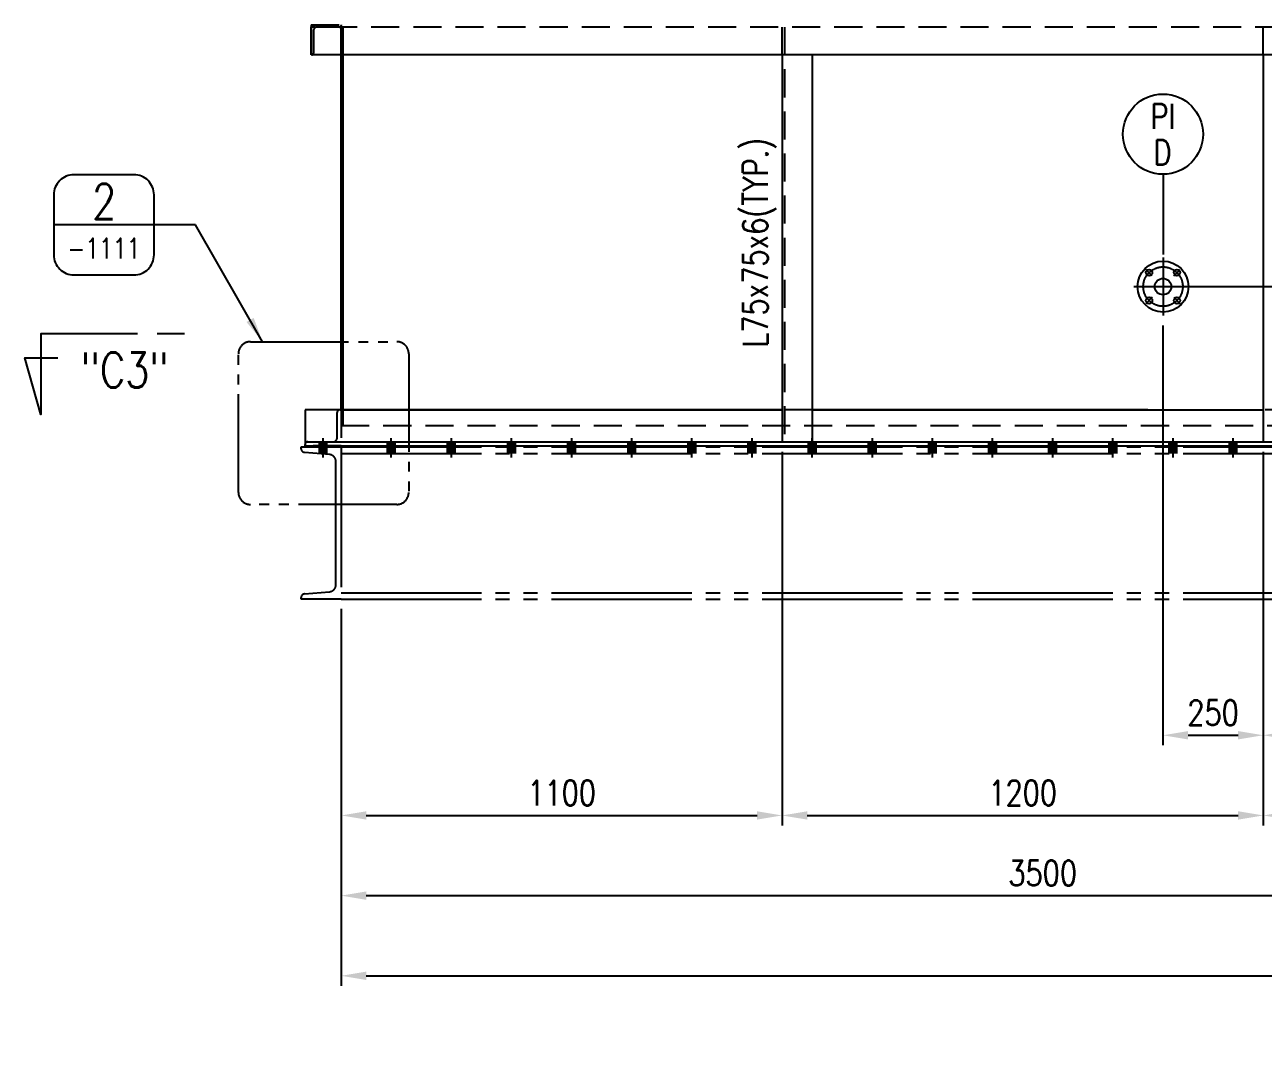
# Model space of a CAD drawing. Header units: millimetres. Extents: x 0 to 134087, y -49114 to 20834.
# Drawn here: x 54188 to 57277, y -41612 to -39022 of the extents above; entities that cross this region are included whole.
import ezdxf
from ezdxf.enums import TextEntityAlignment as Align

# ---------------------------------------------------------------- set-up
doc = ezdxf.new("R2010")
doc.units = ezdxf.units.MM
doc.header["$LTSCALE"] = 35
for name, pattern in [('JNK-CENTER', [34, 30, -1.5, 1, -1.5]), ('JNK-HIDDEN', [3, 2, -1]), ('JNK-PHANTOM', [15, 10, -1, 1, -1, 1, -1]), ('PH2', [15, 10, -1, 1, -1, 1, -1])]:
    doc.linetypes.add(name, pattern=pattern)
for name, color, linetype in [('CEN-R', 1, 'JNK-CENTER'), ('CON-C', 4, 'Continuous'), ('CON-G', 3, 'Continuous'), ('CON-W', 7, 'Continuous'), ('CON-Y', 2, 'Continuous'), ('det', 2, 'PH2'), ('Dim-W', 7, 'Continuous'), ('HID-Y', 2, 'JNK-HIDDEN'), ('PHA-M', 6, 'JNK-PHANTOM'), ('STL-OBJT', 7, 'Continuous'), ('TXTD-Y', 2, 'Continuous'), ('TXTN-G', 3, 'Continuous'), ('TXTT-C', 4, 'Continuous')]:
    doc.layers.add(name, color=color, linetype=linetype)
doc.styles.add('SIMPLEX', font='simplex.shx', dxfattribs={"width": 0.8})
doc.dimstyles.new('DIM25', dxfattribs={"dimscale": 25, "dimtxt": 2.5, "dimasz": 2.5, "dimexe": 1, "dimexo": 1, "dimgap": 1, "dimtad": 1, "dimdec": 1, "dimdsep": 46, "dimtxsty": 'SIMPLEX', "dimcen": 0, "dimclrt": 2, "dimazin": 2, "dimtfac": 1, "dimtdec": 1, "dimtix": 1, "dimtmove": 2, "dimatfit": 0, "dimfxl": 0.18, "dimtolj": 1, "dimtzin": 0, "dimarcsym": 0})

# ---------------------------------------------------------------- blocks, each defined once
blk = doc.blocks.new('N-FLG 1.50 150 WNRF')
at = {"layer": 'CEN-R'}
for p, q in [((0, 72.4), (0, -72.4)), ((-26.7, 26.7), (-42.9, 42.9)), ((26.7, 26.7), (42.9, 42.9)), ((-72.4, 0), (72.4, 0)), ((-26.7, -26.7), (-42.9, -42.9)), ((26.7, -26.7), (42.9, -42.9))]:
    blk.add_line(p, q, dxfattribs=at)
blk.add_circle((0, 0), 49.2, dxfattribs=at)
at = {"layer": 'CON-G'}
for centre, radius in [((0, 0), 63.5), ((-34.8, 34.8), 8), ((34.8, 34.8), 8), ((0, 0), 20.4), ((-34.8, -34.8), 8), ((34.8, -34.8), 8)]:
    blk.add_circle(centre, radius, dxfattribs=at)
blk = doc.blocks.new('*D2564')
at = {"layer": 'DEFPOINTS', "color": 0, "transparency": 16777216}
for p in [(57027.1, -39747.7), (57277.1, -40062.2), (57277.1, -40794.3)]:
    blk.add_point(p, dxfattribs=at)
at = {"layer": 'Dim-W', "color": 0, "lineweight": -2, "transparency": 16777216}
for p, q in [((57027.1, -39772.7), (57027.1, -40819.3)), ((57277.1, -40087.2), (57277.1, -40819.3)), ((57089.6, -40794.3), (57214.6, -40794.3))]:
    blk.add_line(p, q, dxfattribs=at)
at = {"layer": 'Dim-W', "color": 0, "transparency": 16777216}
for points in [[(57089.6, -40783.9), (57089.6, -40804.7), (57027.1, -40794.3)], [(57214.6, -40783.9), (57214.6, -40804.7), (57277.1, -40794.3)]]:
    blk.add_solid(points, dxfattribs=at)
at = {"layer": 'Dim-W', "color": 2, "transparency": 16777216, "insert": (57152.1, -40738), "char_height": 62.5, "attachment_point": 5, "style": 'SIMPLEX', "bg_fill": 3, "box_fill_scale": 1.1, "bg_fill_color": 256, "bg_fill_true_color": 13158600, "bg_fill_transparency": 0}
blk.add_mtext('\\A1;250', dxfattribs=at)
blk = doc.blocks.new('*D2565')
at = {"layer": 'DEFPOINTS', "color": 0, "transparency": 16777216}
for p in [(57727.1, -39707), (57277.1, -40794.3), (57727.1, -40794.3)]:
    blk.add_point(p, dxfattribs=at)
at = {"layer": 'Dim-W', "color": 0, "lineweight": -2, "transparency": 16777216}
for p, q in [((57727.1, -39732), (57727.1, -40819.3)), ((57339.6, -40794.3), (57664.6, -40794.3))]:
    blk.add_line(p, q, dxfattribs=at)
at = {"layer": 'Dim-W', "color": 0, "transparency": 16777216}
for points in [[(57339.6, -40783.9), (57339.6, -40804.7), (57277.1, -40794.3)], [(57664.6, -40783.9), (57664.6, -40804.7), (57727.1, -40794.3)]]:
    blk.add_solid(points, dxfattribs=at)
at = {"layer": 'Dim-W', "color": 2, "transparency": 16777216, "insert": (57502.1, -40738), "char_height": 62.5, "attachment_point": 5, "style": 'SIMPLEX', "bg_fill": 3, "box_fill_scale": 1.1, "bg_fill_color": 256, "bg_fill_true_color": 13158600, "bg_fill_transparency": 0}
blk.add_mtext('\\A1;450', dxfattribs=at)
blk = doc.blocks.new('det-tag')
at = {"layer": 'CON-Y'}
blk.add_line((5, 0), (-5, 0), dxfattribs=at)
blk.add_lwpolyline([(-3, -5), (3, -5, 0.414214), (5, -3), (5, 3, 0.414214), (3, 5), (-3, 5, 0.414214), (-5, 3), (-5, -3, 0.414214)], format="xyb", close=True, dxfattribs=at)
at = {"layer": 'CON-G', "style": 'SIMPLEX', "width": 0.8}
blk.add_attdef('TAG', text='', height=3.5, dxfattribs=at).set_placement((0.02, 0.58), align=Align.CENTER)
at = {"layer": 'CON-Y', "style": 'SIMPLEX', "width": 0.8}
blk.add_attdef('-8888', text='', height=2, dxfattribs=at).set_placement((0, -3.34), align=Align.CENTER)
blk = doc.blocks.new('*D2569')
at = {"layer": 'DEFPOINTS', "color": 0, "transparency": 16777216}
for p in [(56077.1, -40062.2), (54977.1, -40455.2), (56077.1, -40994.3)]:
    blk.add_point(p, dxfattribs=at)
at = {"layer": 'Dim-W', "color": 0, "lineweight": -2, "transparency": 16777216}
for p, q in [((56077.1, -40087.2), (56077.1, -41019.3)), ((54977.1, -40480.2), (54977.1, -41019.3)), ((55039.6, -40994.3), (56014.6, -40994.3))]:
    blk.add_line(p, q, dxfattribs=at)
at = {"layer": 'Dim-W', "color": 0, "transparency": 16777216}
for points in [[(55039.6, -40983.9), (55039.6, -41004.7), (54977.1, -40994.3)], [(56014.6, -40983.9), (56014.6, -41004.7), (56077.1, -40994.3)]]:
    blk.add_solid(points, dxfattribs=at)
at = {"layer": 'Dim-W', "color": 2, "transparency": 16777216, "insert": (55527.1, -40938), "char_height": 62.5, "attachment_point": 5, "style": 'SIMPLEX', "bg_fill": 3, "box_fill_scale": 1.1, "bg_fill_color": 256, "bg_fill_true_color": 13158600, "bg_fill_transparency": 0}
blk.add_mtext('\\A1;1100', dxfattribs=at)
blk = doc.blocks.new('*D2570')
at = {"layer": 'DEFPOINTS', "color": 0, "transparency": 16777216}
for p in [(56077.1, -40062.2), (57277.1, -40062.2), (57277.1, -40994.3)]:
    blk.add_point(p, dxfattribs=at)
at = {"layer": 'Dim-W', "color": 0, "lineweight": -2, "transparency": 16777216}
for p, q in [((56077.1, -40087.2), (56077.1, -41019.3)), ((57277.1, -40087.2), (57277.1, -41019.3)), ((56139.6, -40994.3), (57214.6, -40994.3))]:
    blk.add_line(p, q, dxfattribs=at)
at = {"layer": 'Dim-W', "color": 0, "transparency": 16777216}
for points in [[(56139.6, -40983.9), (56139.6, -41004.7), (56077.1, -40994.3)], [(57214.6, -40983.9), (57214.6, -41004.7), (57277.1, -40994.3)]]:
    blk.add_solid(points, dxfattribs=at)
at = {"layer": 'Dim-W', "color": 2, "transparency": 16777216, "insert": (56677.1, -40938), "char_height": 62.5, "attachment_point": 5, "style": 'SIMPLEX', "bg_fill": 3, "box_fill_scale": 1.1, "bg_fill_color": 256, "bg_fill_true_color": 13158600, "bg_fill_transparency": 0}
blk.add_mtext('\\A1;1200', dxfattribs=at)
blk = doc.blocks.new('*D2571')
at = {"layer": 'DEFPOINTS', "color": 0, "transparency": 16777216}
for p in [(57277.1, -40062.2), (58477.1, -40555.2), (58477.1, -40994.3)]:
    blk.add_point(p, dxfattribs=at)
at = {"layer": 'Dim-W', "color": 0, "lineweight": -2, "transparency": 16777216}
for p, q in [((57277.1, -40087.2), (57277.1, -41019.3)), ((58477.1, -40580.2), (58477.1, -41019.3)), ((57339.6, -40994.3), (58414.6, -40994.3))]:
    blk.add_line(p, q, dxfattribs=at)
at = {"layer": 'Dim-W', "color": 0, "transparency": 16777216}
for points in [[(57339.6, -40983.9), (57339.6, -41004.7), (57277.1, -40994.3)], [(58414.6, -40983.9), (58414.6, -41004.7), (58477.1, -40994.3)]]:
    blk.add_solid(points, dxfattribs=at)
at = {"layer": 'Dim-W', "color": 2, "transparency": 16777216, "insert": (57877.1, -40938), "char_height": 62.5, "attachment_point": 5, "style": 'SIMPLEX', "bg_fill": 3, "box_fill_scale": 1.1, "bg_fill_color": 256, "bg_fill_true_color": 13158600, "bg_fill_transparency": 0}
blk.add_mtext('\\A1;1200', dxfattribs=at)
blk = doc.blocks.new('*D2575')
at = {"layer": 'DEFPOINTS', "color": 0, "transparency": 16777216}
for p in [(54977.1, -40455.2), (58477.1, -40555.2), (58477.1, -41194.3)]:
    blk.add_point(p, dxfattribs=at)
at = {"layer": 'Dim-W', "color": 0, "lineweight": -2, "transparency": 16777216}
for p, q in [((54977.1, -40480.2), (54977.1, -41219.3)), ((58477.1, -40580.2), (58477.1, -41219.3)), ((55039.6, -41194.3), (58414.6, -41194.3))]:
    blk.add_line(p, q, dxfattribs=at)
at = {"layer": 'Dim-W', "color": 0, "transparency": 16777216}
for points in [[(55039.6, -41183.9), (55039.6, -41204.7), (54977.1, -41194.3)], [(58414.6, -41183.9), (58414.6, -41204.7), (58477.1, -41194.3)]]:
    blk.add_solid(points, dxfattribs=at)
at = {"layer": 'Dim-W', "color": 2, "transparency": 16777216, "insert": (56727.1, -41138), "char_height": 62.5, "attachment_point": 5, "style": 'SIMPLEX', "bg_fill": 3, "box_fill_scale": 1.1, "bg_fill_color": 256, "bg_fill_true_color": 13158600, "bg_fill_transparency": 0}
blk.add_mtext('\\A1;3500', dxfattribs=at)
blk = doc.blocks.new('*D2645')
at = {"layer": 'DEFPOINTS', "color": 0, "transparency": 16777216}
for p in [(54977.1, -40454.1), (61977.1, -40453.3), (61977.1, -41394.3)]:
    blk.add_point(p, dxfattribs=at)
at = {"layer": 'Dim-W', "color": 0, "lineweight": -2, "transparency": 16777216}
for p, q in [((54977.1, -40479.1), (54977.1, -41419.3)), ((61977.1, -40478.3), (61977.1, -41419.3)), ((55039.6, -41394.3), (61914.6, -41394.3))]:
    blk.add_line(p, q, dxfattribs=at)
at = {"layer": 'Dim-W', "color": 0, "transparency": 16777216}
for points in [[(55039.6, -41383.9), (55039.6, -41404.7), (54977.1, -41394.3)], [(61914.6, -41383.9), (61914.6, -41404.7), (61977.1, -41394.3)]]:
    blk.add_solid(points, dxfattribs=at)
at = {"layer": 'Dim-W', "color": 2, "transparency": 16777216, "char_height": 62.5, "attachment_point": 5, "style": 'SIMPLEX'}
for s, insert in [('\\A1;7000', (58477.1, -41338)), ('\\A1;(O/O CASING PL.)', (58477.1, -41466.9))]:
    blk.add_mtext(s, dxfattribs=dict(at, insert=insert))
blk = doc.blocks.new('SECMARK2')
at = {"layer": 'TXTT-C'}
blk.add_line((0, 0), (-2.72, 0), dxfattribs=at)
blk.add_lwpolyline([(-4.67, 0), (-14.32, 0), (-14.32, 8.05), (-15.93, 2.38), (-12.63, 2.38)], dxfattribs=at)
at = {"layer": 'TXTT-C', "style": 'SIMPLEX', "width": 1.17}
blk.add_attdef('TAG', text='', height=3.5, dxfattribs=at).set_placement((-7.82, 1.36), align=Align.CENTER)
blk = doc.blocks.new('inst-tag')
at = {"layer": 'CON-Y'}
blk.add_circle((0, 0), 4, dxfattribs=at)
at = {"layer": 'CON-Y', "style": 'SIMPLEX', "width": 0.8}
for tag, p in [("Q'TY", (1.74, 3.92)), ('LOCATION', (1.74, -5.56))]:
    blk.add_attdef(tag, p, '', height=1.5, dxfattribs=at)
blk.add_attdef('TAG', text='', height=2.5, dxfattribs=at).set_placement((-0.02, 0.52), align=Align.CENTER)
blk.add_attdef('0000', text='', height=2.5, dxfattribs=at).set_placement((-0.06, -3.82), align=Align.BOTTOM_CENTER)

msp = doc.modelspace()

# ---------------------------------------------------------------- hatches: boundary and pattern name
at = {"layer": 'Dim-W'}
h = msp.add_hatch(color=256, dxfattribs=at)
h.paths.add_polyline_path([(54932.1409, -40062.2481), (54922.6409, -40062.2481), (54922.6409, -40072.2481), (54932.1409, -40072.2481)])
h.paths.add_polyline_path([(54941.6409, -40062.2481), (54932.1409, -40062.2481), (54932.1409, -40072.2481), (54941.6409, -40072.2481)])
h.paths.add_polyline_path([(54932.1409, -40075.2481), (54922.6409, -40075.2481), (54922.6409, -40091.9231), (54932.1409, -40092.7542)])
h.paths.add_polyline_path([(54941.6409, -40075.2481), (54932.1409, -40075.2481), (54932.1409, -40092.7542), (54941.6409, -40093.5854)])

# ---------------------------------------------------------------- linework, layer by layer
at = {"layer": 'CEN-R', "ltscale": 0.8}
msp.add_line((57099.5475, -39675.2481), (59050.1409, -39675.2481), dxfattribs=at)
at = {"layer": 'CEN-R'}
msp.add_line((54932.1409, -40101.2481), (54932.1409, -40053.2481), dxfattribs=at)
at = {"layer": 'CON-G'}
for p, q in [((54902.1409, -39022.2481), (54902.1409, -39097.2481)), ((62052.1409, -39097.2481), (54902.1409, -39097.2481)), ((54977.1409, -39982.2481), (54977.1409, -39097.2481)), ((54982.1409, -39982.2481), (54982.1409, -39097.2481)), ((56077.1409, -39097.2481), (56077.1409, -40062.2481)), ((56152.1409, -39097.2481), (56152.1409, -40062.2481)), ((57277.1409, -39097.2481), (57277.1409, -40062.2481)), ((56077.1409, -39982.2481), (54887.1409, -39982.2481)), ((54887.1409, -39982.2481), (54887.1409, -40072.2481)), ((54977.1409, -39982.2481), (56077.1409, -39982.2481)), ((56152.1409, -39982.2481), (57277.1409, -39982.2481)), ((56989.1409, -39982.2481), (56152.1409, -39982.2481)), ((54887.1409, -40062.2481), (62067.1409, -40062.2481)), ((54887.1409, -40072.2481), (62067.1409, -40072.2481))]:
    msp.add_line(p, q, dxfattribs=at)
at = {"layer": 'det', "ltscale": 0.7}
msp.add_lwpolyline([(54750.7678, -39812.6653), (55115.6826, -39812.6653, -0.414213562), (55145.6826, -39842.6653), (55145.6826, -40188.5995, -0.414213562), (55115.6826, -40218.5995), (54750.7678, -40218.5995, -0.414213562), (54720.7678, -40188.5995), (54720.7678, -39842.6653, -0.414213562)], format="xyb", close=True, dxfattribs=at)
at = {"layer": 'Dim-W'}
msp.add_line((57027.1409, -39395.1751), (57027.1409, -39594.9379), dxfattribs=at)
at = {"layer": 'HID-Y'}
for p, q in [((62052.1409, -39028.2481), (54902.1409, -39028.2481)), ((54977.1409, -39097.2481), (54977.1409, -39022.2481)), ((54982.1409, -39097.2481), (54982.1409, -39022.2481)), ((56077.1409, -39097.2481), (56077.1409, -39028.2481)), ((56083.1409, -39028.2481), (56083.1409, -40062.2481)), ((57277.1409, -39097.2481), (57277.1409, -39028.2481)), ((54982.1409, -40022.2481), (54982.1409, -39982.2481)), ((56152.1409, -39982.2481), (56077.1409, -39982.2481)), ((57352.1409, -39982.2481), (57277.1409, -39982.2481)), ((61977.1409, -40022.2481), (54977.1409, -40022.2481)), ((54922.6409, -40072.2481), (54922.6409, -40062.2481)), ((54941.6409, -40072.2481), (54941.6409, -40062.2481)), ((54922.6409, -40091.9231), (54922.6409, -40075.2481)), ((54941.6409, -40093.5854), (54941.6409, -40075.2481))]:
    msp.add_line(p, q, dxfattribs=at)
for points in [[(54902.1409, -39022.2481), (54977.1409, -39022.2481), (54977.1409, -39024.2481, -0.414213562), (54973.1409, -39028.2481), (54916.6409, -39028.2481, 0.414213562), (54908.1409, -39036.7481), (54908.1409, -39093.2481, -0.414213562), (54904.1409, -39097.2481), (54902.1409, -39097.2481)], [(54977.1409, -40072.2481), (54887.1409, -40072.2481), (54887.1409, -40069.2481, -0.414213562), (54894.1409, -40062.2481), (54957.1409, -40062.2481, 0.414213562), (54967.1409, -40052.2481), (54967.1409, -39989.2481, -0.414213562), (54974.1409, -39982.2481), (54977.1409, -39982.2481)]]:
    msp.add_lwpolyline(points, format="xyb", close=True, dxfattribs=at)
at = {"layer": 'PHA-M'}
for p, q in [((54977.1409, -40075.2481), (61977.1409, -40075.2481)), ((54977.1409, -40091.7481), (61977.1409, -40091.7481)), ((54977.1409, -40438.7481), (61977.1409, -40438.7481)), ((54977.1409, -40455.2481), (61977.1409, -40455.2481))]:
    msp.add_line(p, q, dxfattribs=at)
msp.add_lwpolyline([(54977.1409, -40075.2481), (54977.1409, -40455.2481), (54877.1409, -40455.2481), (54877.1409, -40450.8009, -0.388878732), (54885.3565, -40441.8351), (54947.7097, -40436.3799, 0.388878732), (54964.1409, -40418.4484), (54964.1409, -40112.0478, 0.388878732), (54947.7097, -40094.1163), (54885.3565, -40088.6611, -0.388878732), (54877.1409, -40079.6954), (54877.1409, -40075.2481)], format="xyb", close=True, dxfattribs=at)

# ---------------------------------------------------------------- block references
at = {"layer": 'CON-G', "xscale": 25, "yscale": 25, "zscale": 25}
msp.add_blockref('inst-tag', (57027.1409, -39295.1751), dxfattribs=at).add_auto_attribs({'TAG': 'PI', '0000': ' D '})
at = {"layer": 'CON-G'}
msp.add_blockref('N-FLG 1.50 150 WNRF', (57027.1409, -39675.2481), dxfattribs=at)
at = {"layer": 'CON-W'}
ref = msp.add_blockref('SECMARK2', (54586.1806, -39793.2867), dxfattribs=dict(at, xscale=-25, yscale=25, zscale=25, rotation=180))
ref.add_attrib('TAG', '"C3"', (54327.579, -39926.9534), dxfattribs={"layer": 'CON-C', "height": 87.5, "style": 'SIMPLEX', "width": 0.8})
at = {"layer": 'det', "ltscale": 0.7}
ref = msp.add_blockref('det-tag', (54385.2575, -39521.3202), dxfattribs=dict(at, xscale=25, yscale=25, zscale=25))
ref.add_attrib('TAG', '2', dxfattribs={"layer": 'TXTN-G', "height": 87.5, "style": 'SIMPLEX', "width": 0.8}).set_placement((54385.8408, -39506.8202), align=Align.CENTER)
ref.add_attrib('-8888', '-1111', dxfattribs={"layer": 'TXTD-Y', "height": 50, "style": 'SIMPLEX', "width": 0.8}).set_placement((54385.2575, -39604.8202), align=Align.CENTER)

# ---------------------------------------------------------------- texts
at = {"layer": 'CON-Y', "style": 'SIMPLEX', "width": 0.8}
msp.add_text('L75x75x6(TYP.)', height=62.5, rotation=90, dxfattribs=at).set_placement((56041.1954, -39826.7829))

# ---------------------------------------------------------------- leaders
at = {"layer": 'STL-OBJT'}
msp.add_leader([(54781.0622, -39812.6653), (54613.5479, -39521.3202), (54510.2575, -39521.3202)], dimstyle='DIM25', dxfattribs=at)

# ---------------------------------------------------------------- next in the draw order: dimensions: what is measured, and where the dimension line sits
at = {"layer": 'Dim-W'}
dim = msp.add_linear_dim(base=(57277.1409, -40794.2964), p1=(57027.1409, -39747.6548), p2=(57277.1409, -40062.2481), dimstyle='DIM25', override={"dimdec": 0, "dimtdec": 0, "dimtix": 0, "dimtmove": 0, "dimatfit": 2, "dimtfill": 1}, dxfattribs=at)
dim.commit()
dim.dimension.update_dxf_attribs({"geometry": '*D2564', "text_midpoint": (57152.1409, -40738.0464)})
dim = msp.add_linear_dim(base=(56077.1409, -40994.2964), p1=(54977.1409, -40455.2481), p2=(56077.1409, -40062.2481), dimstyle='DIM25', override={"dimdec": 0, "dimtdec": 0, "dimtix": 0, "dimtmove": 0, "dimatfit": 2, "dimtfill": 1}, dxfattribs=at)
dim.commit()
dim.dimension.update_dxf_attribs({"geometry": '*D2569', "text_midpoint": (55527.1409, -40994.2964), "dimtype": 160})

# ---------------------------------------------------------------- next in the draw order: hatches: boundary and pattern name
h = msp.add_hatch(color=256, dxfattribs=at)
h.paths.add_polyline_path([(55102.1409, -40062.2481), (55092.6409, -40062.2481), (55092.6409, -40072.2481), (55102.1409, -40072.2481)])
h.paths.add_polyline_path([(55111.6409, -40062.2481), (55102.1409, -40062.2481), (55102.1409, -40072.2481), (55111.6409, -40072.2481)])
h.paths.add_polyline_path([(55102.1409, -40075.2481), (55092.6409, -40075.2481), (55092.6409, -40091.7481), (55102.1409, -40091.7481)])
h.paths.add_polyline_path([(55111.6409, -40075.2481), (55102.1409, -40075.2481), (55102.1409, -40091.7481), (55111.6409, -40091.7481)])
h = msp.add_hatch(color=256, dxfattribs=at)
h.paths.add_polyline_path([(55252.1409, -40062.2481), (55242.6409, -40062.2481), (55242.6409, -40072.2481), (55252.1409, -40072.2481)])
h.paths.add_polyline_path([(55261.6409, -40062.2481), (55252.1409, -40062.2481), (55252.1409, -40072.2481), (55261.6409, -40072.2481)])
h.paths.add_polyline_path([(55252.1409, -40075.2481), (55242.6409, -40075.2481), (55242.6409, -40091.7481), (55252.1409, -40091.7481)])
h.paths.add_polyline_path([(55261.6409, -40075.2481), (55252.1409, -40075.2481), (55252.1409, -40091.7481), (55261.6409, -40091.7481)])
h = msp.add_hatch(color=256, dxfattribs=at)
h.paths.add_polyline_path([(55402.1409, -40062.2481), (55392.6409, -40062.2481), (55392.6409, -40072.2481), (55402.1409, -40072.2481)])
h.paths.add_polyline_path([(55411.6409, -40062.2481), (55402.1409, -40062.2481), (55402.1409, -40072.2481), (55411.6409, -40072.2481)])
h.paths.add_polyline_path([(55402.1409, -40075.2481), (55392.6409, -40075.2481), (55392.6409, -40091.7481), (55402.1409, -40091.7481)])
h.paths.add_polyline_path([(55411.6409, -40075.2481), (55402.1409, -40075.2481), (55402.1409, -40091.7481), (55411.6409, -40091.7481)])
h = msp.add_hatch(color=256, dxfattribs=at)
h.paths.add_polyline_path([(55552.1409, -40062.2481), (55542.6409, -40062.2481), (55542.6409, -40072.2481), (55552.1409, -40072.2481)])
h.paths.add_polyline_path([(55561.6409, -40062.2481), (55552.1409, -40062.2481), (55552.1409, -40072.2481), (55561.6409, -40072.2481)])
h.paths.add_polyline_path([(55552.1409, -40075.2481), (55542.6409, -40075.2481), (55542.6409, -40091.7481), (55552.1409, -40091.7481)])
h.paths.add_polyline_path([(55561.6409, -40075.2481), (55552.1409, -40075.2481), (55552.1409, -40091.7481), (55561.6409, -40091.7481)])
h = msp.add_hatch(color=256, dxfattribs=at)
h.paths.add_polyline_path([(55702.1409, -40062.2481), (55692.6409, -40062.2481), (55692.6409, -40072.2481), (55702.1409, -40072.2481)])
h.paths.add_polyline_path([(55711.6409, -40062.2481), (55702.1409, -40062.2481), (55702.1409, -40072.2481), (55711.6409, -40072.2481)])
h.paths.add_polyline_path([(55702.1409, -40075.2481), (55692.6409, -40075.2481), (55692.6409, -40091.7481), (55702.1409, -40091.7481)])
h.paths.add_polyline_path([(55711.6409, -40075.2481), (55702.1409, -40075.2481), (55702.1409, -40091.7481), (55711.6409, -40091.7481)])
h = msp.add_hatch(color=256, dxfattribs=at)
h.paths.add_polyline_path([(55852.1409, -40062.2481), (55842.6409, -40062.2481), (55842.6409, -40072.2481), (55852.1409, -40072.2481)])
h.paths.add_polyline_path([(55861.6409, -40062.2481), (55852.1409, -40062.2481), (55852.1409, -40072.2481), (55861.6409, -40072.2481)])
h.paths.add_polyline_path([(55852.1409, -40075.2481), (55842.6409, -40075.2481), (55842.6409, -40091.7481), (55852.1409, -40091.7481)])
h.paths.add_polyline_path([(55861.6409, -40075.2481), (55852.1409, -40075.2481), (55852.1409, -40091.7481), (55861.6409, -40091.7481)])
h = msp.add_hatch(color=256, dxfattribs=at)
h.paths.add_polyline_path([(56002.1409, -40062.2481), (55992.6409, -40062.2481), (55992.6409, -40072.2481), (56002.1409, -40072.2481)])
h.paths.add_polyline_path([(56011.6409, -40062.2481), (56002.1409, -40062.2481), (56002.1409, -40072.2481), (56011.6409, -40072.2481)])
h.paths.add_polyline_path([(56002.1409, -40075.2481), (55992.6409, -40075.2481), (55992.6409, -40091.7481), (56002.1409, -40091.7481)])
h.paths.add_polyline_path([(56011.6409, -40075.2481), (56002.1409, -40075.2481), (56002.1409, -40091.7481), (56011.6409, -40091.7481)])

# ---------------------------------------------------------------- next in the draw order: linework, layer by layer
at = {"layer": 'CEN-R'}
for p, q in [((55102.1409, -40101.7481), (55102.1409, -40053.2481)), ((55252.1409, -40101.7481), (55252.1409, -40053.2481)), ((55402.1409, -40101.7481), (55402.1409, -40053.2481)), ((55552.1409, -40101.7481), (55552.1409, -40053.2481)), ((55702.1409, -40101.7481), (55702.1409, -40053.2481)), ((55852.1409, -40101.7481), (55852.1409, -40053.2481)), ((56002.1409, -40101.7481), (56002.1409, -40053.2481))]:
    msp.add_line(p, q, dxfattribs=at)
at = {"layer": 'HID-Y'}
for p, q in [((55092.6409, -40072.2481), (55092.6409, -40062.2481)), ((55111.6409, -40072.2481), (55111.6409, -40062.2481)), ((55242.6409, -40072.2481), (55242.6409, -40062.2481)), ((55261.6409, -40072.2481), (55261.6409, -40062.2481)), ((55392.6409, -40072.2481), (55392.6409, -40062.2481)), ((55411.6409, -40072.2481), (55411.6409, -40062.2481)), ((55542.6409, -40072.2481), (55542.6409, -40062.2481)), ((55561.6409, -40072.2481), (55561.6409, -40062.2481)), ((55692.6409, -40072.2481), (55692.6409, -40062.2481)), ((55711.6409, -40072.2481), (55711.6409, -40062.2481)), ((55842.6409, -40072.2481), (55842.6409, -40062.2481)), ((55861.6409, -40072.2481), (55861.6409, -40062.2481)), ((55992.6409, -40072.2481), (55992.6409, -40062.2481)), ((56011.6409, -40072.2481), (56011.6409, -40062.2481)), ((55092.6409, -40091.7481), (55092.6409, -40075.2481)), ((55111.6409, -40091.7481), (55111.6409, -40075.2481)), ((55242.6409, -40091.7481), (55242.6409, -40075.2481)), ((55261.6409, -40091.7481), (55261.6409, -40075.2481)), ((55392.6409, -40091.7481), (55392.6409, -40075.2481)), ((55411.6409, -40091.7481), (55411.6409, -40075.2481)), ((55542.6409, -40091.7481), (55542.6409, -40075.2481)), ((55561.6409, -40091.7481), (55561.6409, -40075.2481)), ((55692.6409, -40091.7481), (55692.6409, -40075.2481)), ((55711.6409, -40091.7481), (55711.6409, -40075.2481)), ((55842.6409, -40091.7481), (55842.6409, -40075.2481)), ((55861.6409, -40091.7481), (55861.6409, -40075.2481)), ((55992.6409, -40091.7481), (55992.6409, -40075.2481)), ((56011.6409, -40091.7481), (56011.6409, -40075.2481))]:
    msp.add_line(p, q, dxfattribs=at)

# ---------------------------------------------------------------- next in the draw order: dimensions: what is measured, and where the dimension line sits
at = {"layer": 'Dim-W'}
dim = msp.add_linear_dim(base=(57727.1409, -40794.2964), p1=(57277.1409, -40794.2964), p2=(57727.1409, -39706.9981), dimstyle='DIM25', override={"dimdec": 0, "dimtdec": 0, "dimtix": 0, "dimatfit": 2, "dimtfill": 1}, dxfattribs=at)
dim.commit()
dim.dimension.update_dxf_attribs({"geometry": '*D2565', "text_midpoint": (57502.1409, -40738.0464)})

# ---------------------------------------------------------------- next in the draw order: dimensions: what is measured, and where the dimension line sits
dim = msp.add_linear_dim(base=(57277.1409, -40994.2964), p1=(56077.1409, -40062.2481), p2=(57277.1409, -40062.2481), dimstyle='DIM25', override={"dimdec": 0, "dimtdec": 0, "dimtix": 0, "dimatfit": 2, "dimtfill": 1}, dxfattribs=at)
dim.commit()
dim.dimension.update_dxf_attribs({"geometry": '*D2570', "text_midpoint": (56677.1409, -40938.0464)})

# ---------------------------------------------------------------- next in the draw order: hatches: boundary and pattern name
h = msp.add_hatch(color=256, dxfattribs=at)
h.paths.add_polyline_path([(56152.1409, -40062.2481), (56142.6409, -40062.2481), (56142.6409, -40072.2481), (56152.1409, -40072.2481)])
h.paths.add_polyline_path([(56161.6409, -40062.2481), (56152.1409, -40062.2481), (56152.1409, -40072.2481), (56161.6409, -40072.2481)])
h.paths.add_polyline_path([(56152.1409, -40075.2481), (56142.6409, -40075.2481), (56142.6409, -40091.7481), (56152.1409, -40091.7481)])
h.paths.add_polyline_path([(56161.6409, -40075.2481), (56152.1409, -40075.2481), (56152.1409, -40091.7481), (56161.6409, -40091.7481)])
h = msp.add_hatch(color=256, dxfattribs=at)
h.paths.add_polyline_path([(56302.1409, -40062.2481), (56292.6409, -40062.2481), (56292.6409, -40072.2481), (56302.1409, -40072.2481)])
h.paths.add_polyline_path([(56311.6409, -40062.2481), (56302.1409, -40062.2481), (56302.1409, -40072.2481), (56311.6409, -40072.2481)])
h.paths.add_polyline_path([(56302.1409, -40075.2481), (56292.6409, -40075.2481), (56292.6409, -40091.7481), (56302.1409, -40091.7481)])
h.paths.add_polyline_path([(56311.6409, -40075.2481), (56302.1409, -40075.2481), (56302.1409, -40091.7481), (56311.6409, -40091.7481)])
h = msp.add_hatch(color=256, dxfattribs=at)
h.paths.add_polyline_path([(56452.1409, -40062.2481), (56442.6409, -40062.2481), (56442.6409, -40072.2481), (56452.1409, -40072.2481)])
h.paths.add_polyline_path([(56461.6409, -40062.2481), (56452.1409, -40062.2481), (56452.1409, -40072.2481), (56461.6409, -40072.2481)])
h.paths.add_polyline_path([(56452.1409, -40075.2481), (56442.6409, -40075.2481), (56442.6409, -40091.7481), (56452.1409, -40091.7481)])
h.paths.add_polyline_path([(56461.6409, -40075.2481), (56452.1409, -40075.2481), (56452.1409, -40091.7481), (56461.6409, -40091.7481)])
h = msp.add_hatch(color=256, dxfattribs=at)
h.paths.add_polyline_path([(56602.1409, -40062.2481), (56592.6409, -40062.2481), (56592.6409, -40072.2481), (56602.1409, -40072.2481)])
h.paths.add_polyline_path([(56611.6409, -40062.2481), (56602.1409, -40062.2481), (56602.1409, -40072.2481), (56611.6409, -40072.2481)])
h.paths.add_polyline_path([(56602.1409, -40075.2481), (56592.6409, -40075.2481), (56592.6409, -40091.7481), (56602.1409, -40091.7481)])
h.paths.add_polyline_path([(56611.6409, -40075.2481), (56602.1409, -40075.2481), (56602.1409, -40091.7481), (56611.6409, -40091.7481)])
h = msp.add_hatch(color=256, dxfattribs=at)
h.paths.add_polyline_path([(56752.1409, -40062.2481), (56742.6409, -40062.2481), (56742.6409, -40072.2481), (56752.1409, -40072.2481)])
h.paths.add_polyline_path([(56761.6409, -40062.2481), (56752.1409, -40062.2481), (56752.1409, -40072.2481), (56761.6409, -40072.2481)])
h.paths.add_polyline_path([(56752.1409, -40075.2481), (56742.6409, -40075.2481), (56742.6409, -40091.7481), (56752.1409, -40091.7481)])
h.paths.add_polyline_path([(56761.6409, -40075.2481), (56752.1409, -40075.2481), (56752.1409, -40091.7481), (56761.6409, -40091.7481)])
h = msp.add_hatch(color=256, dxfattribs=at)
h.paths.add_polyline_path([(56902.1409, -40062.2481), (56892.6409, -40062.2481), (56892.6409, -40072.2481), (56902.1409, -40072.2481)])
h.paths.add_polyline_path([(56911.6409, -40062.2481), (56902.1409, -40062.2481), (56902.1409, -40072.2481), (56911.6409, -40072.2481)])
h.paths.add_polyline_path([(56902.1409, -40075.2481), (56892.6409, -40075.2481), (56892.6409, -40091.7481), (56902.1409, -40091.7481)])
h.paths.add_polyline_path([(56911.6409, -40075.2481), (56902.1409, -40075.2481), (56902.1409, -40091.7481), (56911.6409, -40091.7481)])
h = msp.add_hatch(color=256, dxfattribs=at)
h.paths.add_polyline_path([(57052.1409, -40062.2481), (57042.6409, -40062.2481), (57042.6409, -40072.2481), (57052.1409, -40072.2481)])
h.paths.add_polyline_path([(57061.6409, -40062.2481), (57052.1409, -40062.2481), (57052.1409, -40072.2481), (57061.6409, -40072.2481)])
h.paths.add_polyline_path([(57052.1409, -40075.2481), (57042.6409, -40075.2481), (57042.6409, -40091.7481), (57052.1409, -40091.7481)])
h.paths.add_polyline_path([(57061.6409, -40075.2481), (57052.1409, -40075.2481), (57052.1409, -40091.7481), (57061.6409, -40091.7481)])
h = msp.add_hatch(color=256, dxfattribs=at)
h.paths.add_polyline_path([(57202.1409, -40062.2481), (57192.6409, -40062.2481), (57192.6409, -40072.2481), (57202.1409, -40072.2481)])
h.paths.add_polyline_path([(57211.6409, -40062.2481), (57202.1409, -40062.2481), (57202.1409, -40072.2481), (57211.6409, -40072.2481)])
h.paths.add_polyline_path([(57202.1409, -40075.2481), (57192.6409, -40075.2481), (57192.6409, -40091.7481), (57202.1409, -40091.7481)])
h.paths.add_polyline_path([(57211.6409, -40075.2481), (57202.1409, -40075.2481), (57202.1409, -40091.7481), (57211.6409, -40091.7481)])

# ---------------------------------------------------------------- next in the draw order: linework, layer by layer
at = {"layer": 'CEN-R'}
for p, q in [((56152.1409, -40101.7481), (56152.1409, -40053.2481)), ((56302.1409, -40101.7481), (56302.1409, -40053.2481)), ((56452.1409, -40101.7481), (56452.1409, -40053.2481)), ((56602.1409, -40101.7481), (56602.1409, -40053.2481)), ((56752.1409, -40101.7481), (56752.1409, -40053.2481)), ((56902.1409, -40101.7481), (56902.1409, -40053.2481)), ((57052.1409, -40101.7481), (57052.1409, -40053.2481)), ((57202.1409, -40101.7481), (57202.1409, -40053.2481))]:
    msp.add_line(p, q, dxfattribs=at)
at = {"layer": 'HID-Y'}
for p, q in [((56142.6409, -40072.2481), (56142.6409, -40062.2481)), ((56161.6409, -40072.2481), (56161.6409, -40062.2481)), ((56292.6409, -40072.2481), (56292.6409, -40062.2481)), ((56311.6409, -40072.2481), (56311.6409, -40062.2481)), ((56442.6409, -40072.2481), (56442.6409, -40062.2481)), ((56461.6409, -40072.2481), (56461.6409, -40062.2481)), ((56592.6409, -40072.2481), (56592.6409, -40062.2481)), ((56611.6409, -40072.2481), (56611.6409, -40062.2481)), ((56742.6409, -40072.2481), (56742.6409, -40062.2481)), ((56761.6409, -40072.2481), (56761.6409, -40062.2481)), ((56892.6409, -40072.2481), (56892.6409, -40062.2481)), ((56911.6409, -40072.2481), (56911.6409, -40062.2481)), ((57042.6409, -40072.2481), (57042.6409, -40062.2481)), ((57061.6409, -40072.2481), (57061.6409, -40062.2481)), ((57192.6409, -40072.2481), (57192.6409, -40062.2481)), ((57211.6409, -40072.2481), (57211.6409, -40062.2481)), ((56142.6409, -40091.7481), (56142.6409, -40075.2481)), ((56161.6409, -40091.7481), (56161.6409, -40075.2481)), ((56292.6409, -40091.7481), (56292.6409, -40075.2481)), ((56311.6409, -40091.7481), (56311.6409, -40075.2481)), ((56442.6409, -40091.7481), (56442.6409, -40075.2481)), ((56461.6409, -40091.7481), (56461.6409, -40075.2481)), ((56592.6409, -40091.7481), (56592.6409, -40075.2481)), ((56611.6409, -40091.7481), (56611.6409, -40075.2481)), ((56742.6409, -40091.7481), (56742.6409, -40075.2481)), ((56761.6409, -40091.7481), (56761.6409, -40075.2481)), ((56892.6409, -40091.7481), (56892.6409, -40075.2481)), ((56911.6409, -40091.7481), (56911.6409, -40075.2481)), ((57042.6409, -40091.7481), (57042.6409, -40075.2481)), ((57061.6409, -40091.7481), (57061.6409, -40075.2481)), ((57192.6409, -40091.7481), (57192.6409, -40075.2481)), ((57211.6409, -40091.7481), (57211.6409, -40075.2481))]:
    msp.add_line(p, q, dxfattribs=at)

# ---------------------------------------------------------------- next in the draw order: dimensions: what is measured, and where the dimension line sits
at = {"layer": 'Dim-W'}
dim = msp.add_linear_dim(base=(58477.1409, -40994.2964), p1=(57277.1409, -40062.2481), p2=(58477.1409, -40555.2481), dimstyle='DIM25', override={"dimdec": 0, "dimtdec": 0, "dimtix": 0, "dimtmove": 0, "dimatfit": 2, "dimtfill": 1}, dxfattribs=at)
dim.commit()
dim.dimension.update_dxf_attribs({"geometry": '*D2571', "text_midpoint": (57877.1409, -40938.0464)})

# ---------------------------------------------------------------- next in the draw order: dimensions: what is measured, and where the dimension line sits
dim = msp.add_linear_dim(base=(58477.1409, -41194.2964), p1=(54977.1409, -40455.2481), p2=(58477.1409, -40555.2481), dimstyle='DIM25', override={"dimdec": 0, "dimtdec": 0, "dimtix": 0, "dimtmove": 0, "dimatfit": 2, "dimtfill": 1}, dxfattribs=at)
dim.commit()
dim.dimension.update_dxf_attribs({"geometry": '*D2575', "text_midpoint": (56727.1409, -41194.2964), "dimtype": 160})

# ---------------------------------------------------------------- next in the draw order: dimensions: what is measured, and where the dimension line sits
dim = msp.add_linear_dim(base=(61977.1409, -41394.2964), p1=(54977.1409, -40454.14), p2=(61977.1409, -40453.2657), text='<>\\X(O/O CASING PL.)', dimstyle='DIM25', dxfattribs=at)
dim.commit()
dim.dimension.update_dxf_attribs({"geometry": '*D2645', "text_midpoint": (58477.1409, -41394.2964)})

doc.saveas('drawing.dxf')
